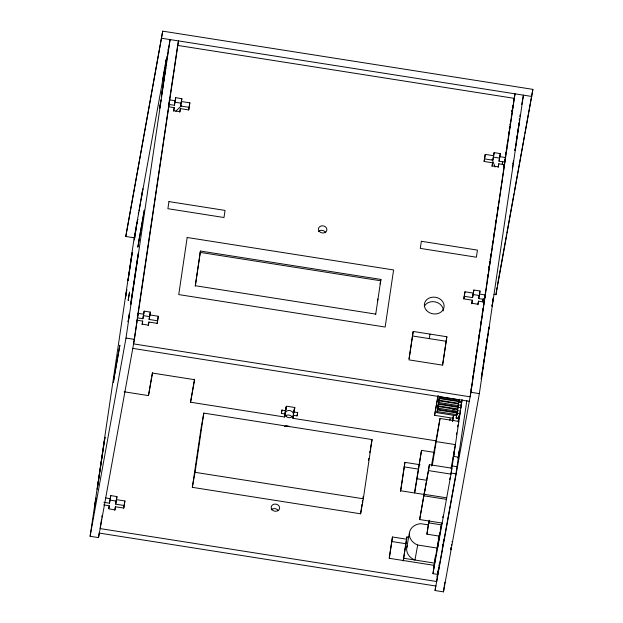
<?xml version="1.0" encoding="UTF-8"?>
<svg xmlns="http://www.w3.org/2000/svg" width="623" height="623" viewBox="0 0 623 623"><rect width="100%" height="100%" fill="white"/><g stroke="black" fill="none" stroke-linecap="round" stroke-linejoin="round"><path stroke-width="0.93" d="M137.862 314.794L137.465 317.644M441.652 523.935L441.567 524.893L428.951 522.907L429.208 520.688M450.733 549.657L450.99 547.788M452.018 541.769L452.01 541.48M483.619 304.483L483.573 304.959L483.705 304.312M449.923 419.894L450.055 418.788L449.798 420.143M442.447 547.313L442.322 548.435L442.579 547.072M513.547 160.952L513.025 164.511M169.129 103.208L169.331 101.448M452.61 421.179L452.812 419.411M439.783 533.934L440.033 532.252M443.397 541.932L443.646 539.97L443.233 542.236M458.17 457.874L458.614 454.93M503.991 166.458L505.175 159.153L503.999 166.909M492.24 304.328L491.991 306.282L492.396 304.032M512.402 167.782L512.674 165.936M134.397 237.83L125.776 236.475L162.704 31.15L532.891 89.369L495.955 294.695L494.039 294.391M125.776 236.475L162.704 31.15M90.109 536.278L134.186 237.799L136.904 222.785L134.358 239.987L137.691 218.432L166.559 58.951L164.013 76.154L164.83 71.653L170.071 39.576L125.994 338.055L90.109 536.278L98.52 537.602L134.404 339.379L178.482 40.9L177.633 45.596M139.054 210.924L141.46 196.307M141.771 195.902L142.823 188.8L141.803 194.431M162.486 81.473L163.405 75.258M165.204 66.459L166.255 59.356L165.064 65.921M98.52 537.602L99.236 532.79M101.557 519.115L100.155 528.592L436.684 581.516L438.724 567.717M101.837 517.222L102.11 515.33M103.885 502.302L109.492 503.182L109.835 500.876M103.652 504.903L109.259 505.783L108.807 508.866L114.975 509.832L115.434 506.756L123.845 508.08L124.896 500.97L116.478 499.646L115.668 504.155L124.078 505.479L124.896 500.97M109.492 503.182L110.769 495.596L116.937 496.57L116.478 499.646M137.605 316.048L137.457 316.943L168.607 106.759L174.214 107.647L173.762 110.723L179.93 111.696L180.382 108.612L188.8 109.936L189.844 102.834L181.433 101.51L180.615 106.011L189.034 107.335L189.844 102.834M181.433 101.51L181.854 98.668L175.686 97.694L174.417 105.279L168.802 104.399L174.027 70.041M174.167 69.098L177.664 45.409L514.201 98.333L504.638 162.058L499.031 161.178L500.3 153.593L494.132 152.619L492.855 160.204L484.445 158.881L485.262 154.379L493.673 155.703L494.132 152.619M137.286 317.831L142.893 318.719L144.17 311.134L150.338 312.1L149.099 319.451L157.518 320.775L158.328 316.266L149.917 314.942M174.417 105.279L175.686 97.694M115.668 504.155L116.937 496.57M477.857 304.779L478.503 301.174L484.118 302.054L470.124 396.812L133.587 343.888L137.091 320.199L142.698 321.079L142.239 324.162L148.414 325.128L148.866 322.052L157.284 323.376L158.328 316.266M142.893 318.719L144.17 311.134M149.099 319.451L150.338 312.1M180.615 106.011L181.854 98.668M123.681 508.142L124.078 505.479M157.121 323.438L157.518 320.775M188.637 109.998L189.034 107.335M124.179 391.789L148.484 395.605L151.405 378.177M195.24 286.144L200.224 252.401L380.669 280.778M375.685 314.522L380.91 279.423L200.474 251.053L195.349 285.731L375.786 314.109M285.684 409.14L286.097 406.889L284.501 416.997L190.552 402.224L194.493 379.158M192.336 487.342L201.081 428.118L203.799 413.104L372.063 439.565L363.318 498.782L360.6 513.804L192.336 487.342L195.054 472.32L203.799 413.104M285.046 413.991L281.401 413.423L281.923 409.872M284.501 416.997L285.552 409.895M281.401 413.423L282.001 410.121L285.646 410.689L286.167 407.138M436.302 440.874L292.919 418.321L294.508 408.213L293.963 411.211M292.919 418.321L293.456 415.315L297.109 415.891L297.701 412.59L294.056 412.013L294.71 407.574M297.109 415.891L297.63 412.34M377.6 300.8L377.881 298.931M360.6 513.804L362.01 504.248M362.29 502.34L362.57 500.433M362.859 498.517L363.139 496.609M368.497 460.311L368.777 458.403M409.023 358.7L413.197 331.452L446.855 336.747L442.657 365.171L409 359.884L413.197 331.452M389.188 558.185L392.467 536.995L406.788 539.245M392.467 536.995L389.32 558.309L434.184 565.365L439.238 535.126M400.472 491.5L404.927 462.359L420.058 464.735M404.927 462.359L400.729 490.784L424.372 494.498M403.213 560.739L406.897 536.948L408.774 537.236M403.276 560.895L406.897 536.948M414.459 492.7L421.514 450.374L434.815 452.462M414.778 492.832L421.514 450.374M453.287 418.267L434.589 415.323L437.86 396.15M442.089 523.071L419.653 519.543L424.824 489.896M442.54 364.938L446.855 336.747M419.653 519.543L429.387 464.665L451.823 468.192L450.951 474.119L428.515 470.591L424.216 494.312L446.652 497.839M436.972 412.683L437.416 409.895L457.048 412.979L456.807 414.638L456.597 415.767L436.972 412.683L437.416 409.895M428.515 470.591L429.387 464.665M460.856 407.715L458.053 407.271L457.212 412.387L437.58 409.303L438.031 406.515L457.664 409.607L457.453 410.728M438.257 404.21L437.805 406.99L438.257 404.21L457.889 407.294L457.438 410.082M461.698 402.03L458.894 401.586L458.053 406.702L438.421 403.618L438.872 400.83L458.497 403.922M438.849 400.184L439.098 398.525L458.73 401.609L458.481 403.268L438.849 400.184L438.647 401.305L439.098 398.525M439.262 397.933L439.464 396.804L459.096 399.888L458.894 401.017L439.262 397.933L439.503 396.275M432.284 465.467L440.017 418.454L458.808 421.405M463.761 298.947L464.976 291.774L473.387 293.098L473.838 290.014L480.014 290.988L479.554 294.064L485.161 294.952L504.404 164.659L498.797 163.779L498.143 167.385M484.055 161.552L484.312 159.768M464.976 291.774L463.925 298.876L472.335 300.2L471.884 303.284L478.051 304.25L478.503 301.174M485.262 154.379L484.211 161.482L492.622 162.805L492.17 165.889L498.338 166.855L498.797 163.779M452.664 421.296L453.505 415.611M464.158 296.275L472.569 297.599L473.838 290.014M492.855 160.204L493.315 157.128L499.482 158.094M434.885 560.03L433.647 568.371L433.92 566.868M435.158 558.177L435.43 556.323M466.861 400.433L455.95 473.799L437.735 574.414L432.969 573.658L435.563 556.098M456.207 418.095L457.562 410.588L460.374 411.032L459.011 418.539L456.207 418.095L457.048 412.979M458.146 404.95L457.687 408.197M458.053 406.702L458.294 405.043M446.629 497.652L446.38 499.342L423.944 495.815M457.57 426.911L457.85 425.018M458.271 422.176L459.252 415.541M459.135 417.706L459.377 416.055M460.95 405.394L461.215 403.618M432.969 573.658L451.184 473.052L462.095 399.686L461.604 402.349M521.731 104.539L523.429 95.148L479.352 393.627L443.467 591.85L435.056 590.526L435.765 585.713M437.05 577.046L437.33 575.122M437.619 573.199L437.899 571.268M437.291 576.4L437.58 574.476M437.86 572.553L438.148 570.621M439.005 565.801L439.293 563.893M485.161 294.952L484.351 299.453L478.737 298.573L479.196 295.489L473.028 294.523M499.031 161.178L500.3 153.593M483.059 299.686L482.802 301.462L483.308 298.651M488.759 267.874L489.024 266.099M511.312 115.971L511.561 114.235M511.872 111.688L512.153 109.788M470.988 389.943L471.268 388.051M471.549 386.159L471.829 384.259M473.083 375.731L472.802 377.624L473.13 375.825M473.363 373.839L473.644 371.939M474.064 369.096L474.344 367.204M475.886 356.784L476.167 354.884M476.579 352.042L476.86 350.149M477.14 348.249L477.42 346.357M478.402 339.722L478.682 337.83M478.962 335.937L479.243 334.037M480.917 322.667L481.197 320.775M481.478 318.883L481.758 316.982M482.179 314.14L482.459 312.248M482.739 310.347L483.02 308.455M484.351 299.453L484.912 295.621M485.34 292.748L485.621 290.832M487.178 280.295L487.459 278.38M487.747 276.464L488.027 274.548M489.016 267.843L489.296 265.928M489.585 264.012L489.865 262.088M490.254 259.48L490.574 257.299M490.854 255.383L491.142 253.468M492.131 246.763L492.411 244.847M492.692 242.931L492.98 241.015M493.4 238.142L493.689 236.226M493.969 234.31L494.249 232.395M495.238 225.69L495.526 223.774M495.807 221.858L496.087 219.942M496.515 217.069L496.796 215.153M497.645 209.398L497.933 207.482M498.353 204.609L498.634 202.693M501.468 183.536L501.749 181.62M503.306 171.084L503.586 169.168M504.638 162.058L504.91 160.236M505.845 153.858L506.117 152.035M506.67 148.321L506.39 150.213L506.709 148.414M507.083 145.478L507.363 143.578M508.345 136.951L508.625 135.051M508.905 133.158L509.186 131.266M509.606 128.424L509.887 126.524M510.167 124.631L510.447 122.739M511.421 116.104L511.701 114.211M512.682 107.577L512.963 105.676M435.056 590.526L470.941 392.303L515.011 93.824L513.991 99.462M443.467 591.85L444.892 582.225M518.585 124.561L518.842 122.778M519.847 116.423L520.104 114.687M481.641 376.105L481.221 378.948L489.032 327.067L488.214 331.576M481.922 374.213L482.895 367.578M483.175 365.685L483.456 363.793M483.736 361.893L484.157 359.05M484.437 357.158L484.717 355.258M484.998 353.366L485.278 351.473M485.699 348.631L485.979 346.731M486.259 344.838L487.233 338.203M487.513 336.311L487.793 334.419M515.221 148.695L514.941 150.587L519.115 123.346L518.624 126.048M515.501 146.802L515.922 143.96M516.202 142.06L516.483 140.167M516.755 138.275L517.176 135.432M517.456 133.532L518.297 127.847M495.955 294.695L497.006 287.585M429.045 521.256L426.911 534.168L439.526 536.154L441.66 523.242M458.964 453.489L459.361 450.522L458.956 452.789M168.981 104.205L168.638 106.377M136.951 320.152L137.115 319.069M440.329 530.259L440.554 528.818M442.727 545.468L442.891 544.377M483.978 302.015L484.889 296.548L483.978 302.708M451.488 545.351L451.659 544.261M168.631 105.637L168.973 103.511M440.78 527.362L441.014 525.905M442.836 517.596L443.07 516.132M442.898 545.125L443.078 544.027M458.793 454.58L458.17 458.333M492.552 302.248L492.894 300.13M492.559 302.996L493.307 297.872L493.05 299.227M428.725 521.856L426.911 534.168M513.017 163.763L513.461 161.131M512.854 165.601L512.41 168.233M458.559 402.279L458.855 400.488M456.698 414.778L457.048 412.41M460.67 402.201L458.801 401.905L459.244 399.218M460.763 408.034L461.207 405.347L458.403 404.903L458.053 407.271M451.145 547.485L450.733 549.759M429.465 520.197L428.951 522.907M163.53 74.371L164.721 67.798M136.99 223.166L137.348 221.212M135.082 234.684L135.409 232.885M164.737 70.851L165.064 69.052M173.56 111.244L174.214 107.647M179.736 112.218L180.382 108.612M110.769 495.596L109.952 500.105L116.119 501.071M108.776 508.493L109.259 505.783M142.044 324.684L142.698 321.079M114.78 510.362L115.434 506.756M148.212 325.658L148.866 322.052M151.747 376.3L152.425 372.546M148.484 395.605L152.565 373.084L194.633 379.695L190.552 402.224M200.147 252.852L200.474 251.053M285.646 410.689L286.463 406.188L294.874 407.512L294.056 412.013M380.092 283.932L380.91 279.423M369.68 452.703L370.023 450.826M370.366 448.949L372.063 439.565M429.208 338.608L430.026 334.099M406.726 547.827L409.443 532.813A13.184 11.113 10.3 0 1 420.837 523.694L428.313 524.87M434.589 415.323L438.187 395.449M438.662 401.96L438.872 400.83M438.421 403.618L438.623 402.489L458.255 405.573M437.58 409.303L437.782 408.174L457.414 411.258M437.829 407.644L438.031 406.515M431.404 466.051L440.017 418.454M409.443 532.813A13.184 11.113 10.3 0 0 417.69 545.016L414.973 560.03A13.184 11.113 10.3 0 1 407.395 545.475M491.975 166.411L492.622 162.805M472.569 297.599L473.387 293.098M471.681 303.806L472.335 300.2M452.594 419.925L453.412 415.424M502.255 164.332L502.769 161.474M512.464 107.904L512.807 106.027M509.287 128.603L509.614 126.804M478.737 298.573L480.014 290.988M510.214 124.725L510.541 122.926M504.077 166.466L504.404 164.659M458.201 420.813L459.182 415.401M456.394 434.737L456.737 432.829M438.257 538.981L438.6 537.104M451.068 468.418L455.382 444.62L436.591 441.668M449.759 479.585L450.102 477.685M482.475 301.953L482.989 299.102M489.46 263.381L489.795 261.504M490.137 259.627L490.472 257.751M519.239 120.114L519.473 118.814M438.312 569.726L438.631 567.919M497.528 284.719L506.538 234.918M506.888 233.002L513.998 193.745M514.341 191.829L523.359 142.036M523.702 140.12L524.566 135.331M524.916 133.415L532.891 89.369M441.832 523.593L441.567 524.893M161.653 38.26L531.84 96.472M169.62 99.89L175.227 100.778M174.868 102.203L181.036 103.169M499.841 156.669L505.455 157.557M412.387 335.961L446.037 341.256M138.104 313.33L143.711 314.21M143.352 315.635L149.52 316.609M125.994 338.055L134.404 339.379M470.941 392.303L479.352 393.627M132.777 348.389L469.306 401.313M438.016 405.869L457.64 408.953M452.765 409.35L454.634 409.638M454.066 411.819L457.804 412.41M457.118 413.275L459.922 413.719M437.175 411.554L456.807 414.638M456.301 417.784L459.104 418.22M453.715 456.433L458.481 457.181M452.228 465.942L457.002 466.689M451.184 473.052L455.95 473.799M404.109 466.861L418.298 469.096M417.317 478.799L426.817 480.294M195.054 472.32L363.318 498.782M417.69 545.016L437.323 548.1M391.657 541.496L405.97 543.747M105.637 497.941L110.31 498.68M403.751 558.263L434.597 563.114M99.337 533.101L435.874 586.025M175.811 111.268A170.352 91.534 8.4 0 1 181.433 105.902M491.991 159.41A170.352 91.534 8.4 0 1 495.036 167.034M167.33 57.916A4.26 2.29 8.4 0 1 167.221 56.14M137.348 221.134A4.26 2.29 8.4 0 1 138.08 219.491M511.95 111.548A4.26 2.29 8.4 0 1 512.161 110.388M168.054 50.198A4.26 2.29 8.4 0 1 168.265 49.03M138.399 214.032A4.26 2.29 8.4 0 1 138.61 212.864M424.263 306.423A9.937 8.379 10.3 0 1 435.5 301.937A9.937 8.379 10.3 0 1 443.311 310.877M318.478 231.554A4.26 3.59 10.3 0 1 325.759 232.698M284.361 426.521A4.26 3.59 10.3 0 1 289.516 426.755M271.223 509.832A4.26 3.59 10.3 0 1 277.944 510.136M285.817 415.634A4.26 3.59 10.3 0 1 291.766 416.569M94.743 506.008L94.696 506.483L96.012 498.073L94.743 506.008M125.527 297.545L125.48 298.02L126.796 289.617L125.527 297.545M128.252 299.951L128.206 300.426L129.522 292.016L128.252 299.951M128.174 321.304L128.136 321.78L129.452 313.369L128.174 321.304M159.69 107.865L159.652 108.34L160.968 99.937L159.69 107.865M437.595 547.204L437.556 547.679L438.88 539.222L437.595 547.204M453.318 457.757L453.271 458.232L454.595 449.775L453.318 457.757M104.22 441.754L97.219 489.133L105.03 437.253L104.22 441.754M131.5 256.988L128.003 280.677L132.317 252.479L131.5 256.988M114.437 375.256L113.386 382.366L119.873 345.228L114.437 375.256M138.906 240.112L137.854 247.214L144.341 210.076L138.906 240.112M137.621 257.291L130.62 304.663L138.438 252.782L137.621 257.291M164.939 72.276L161.443 95.965L165.757 67.775L164.939 72.276M168.95 201.587L167.899 208.697L223.992 217.52L225.043 210.41L168.95 201.587M187.18 237.495L178.746 294.586L385.154 327.044L393.588 269.954L187.18 237.495M421.35 241.28L420.299 248.39L476.393 257.213L477.436 250.103L421.35 241.28M426.436 310.324A9.937 8.379 10.3 0 0 443.405 309.195A9.937 8.379 10.3 0 0 432.884 297.148A9.937 8.379 10.3 0 0 426.436 310.324M319.326 231.445A4.26 3.59 10.3 0 0 326.6 230.962A4.26 3.59 10.3 0 0 322.091 225.799A4.26 3.59 10.3 0 0 319.326 231.445M272.072 509.723A4.26 3.59 10.3 0 0 279.345 509.232A4.26 3.59 10.3 0 0 274.836 504.077A4.26 3.59 10.3 0 0 272.072 509.723M285.887 416.148A4.26 3.59 10.3 0 0 293.16 415.666A4.26 3.59 10.3 0 0 288.651 410.502A4.26 3.59 10.3 0 0 285.887 416.148"/></g></svg>
